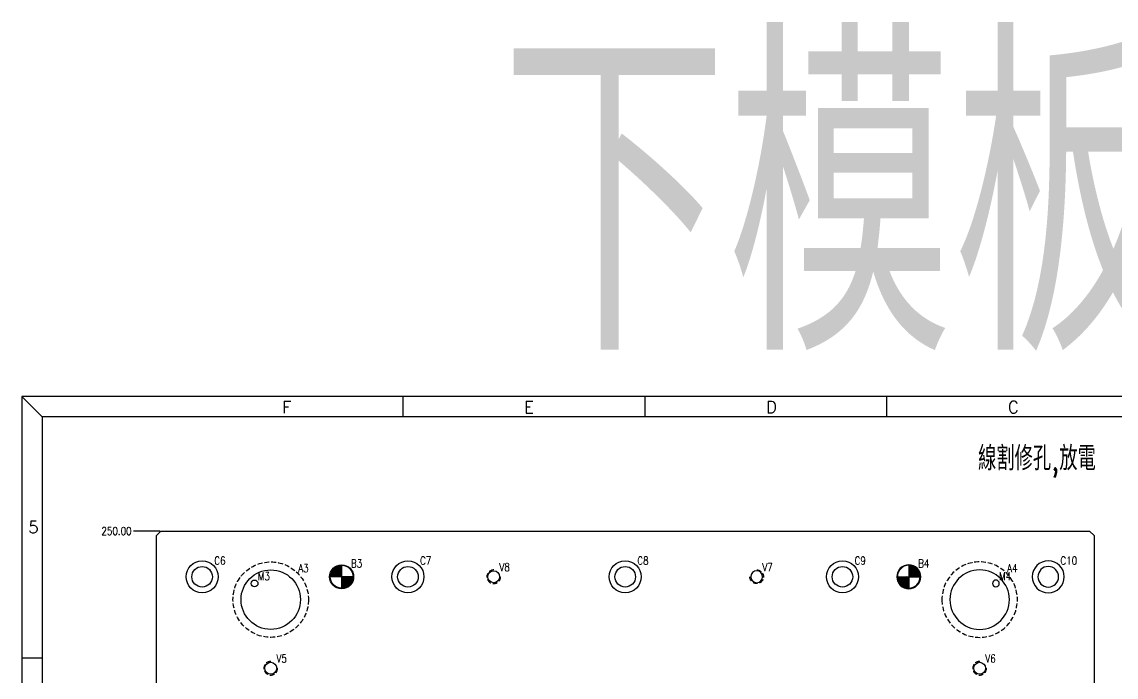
# Model space of a CAD drawing. Extents: x 13099 to 13821, y -3003 to -1672.
# Drawn here: x 13098.8 to 13577.3, y -2626.9 to -2340.3 of the extents above; entities that cross this region are included whole.
import ezdxf
from ezdxf.enums import TextEntityAlignment as Align

# ---------------------------------------------------------------- set-up
doc = ezdxf.new("R2010")
doc.units = 0
doc.header["$MEASUREMENT"] = 0
doc.linetypes.add('LIFE-1', pattern=[0.5, 0.35, -0.15])
doc.layers.get('0').update_dxf_attribs({"linetype": 'CONTINUOUS'})
doc.layers.get('Defpoints').update_dxf_attribs({"linetype": 'CONTINUOUS'})
for name, color, linetype in [('-D', 4, 'CONTINUOUS'), ('-D1', 1, 'CONTINUOUS'), ('-DDIM', 6, 'CONTINUOUS'), ('BORD', 4, 'CONTINUOUS'), ('GG', 1, 'LIFE-1'), ('M2', 7, 'CONTINUOUS'), ('MHAT', 5, 'CONTINUOUS'), ('MM', 1, 'CONTINUOUS'), ('WIR', 4, 'CONTINUOUS')]:
    doc.layers.add(name, color=color, linetype=linetype)
doc.styles.add('AEH', font='ROMANS.shx', dxfattribs={"width": 0.8, "bigfont": 'ae.shx'})
doc.styles.add('ROMANS', font='ROMANS')
doc.dimstyles.get("Standard").update_dxf_attribs({"dimtxt": 2.5, "dimasz": 1.8, "dimexe": 0.5, "dimexo": 0.5, "dimgap": 0.6, "dimtad": 0, "dimzin": 0, "dimdsep": 46, "dimtxsty": 'AEH', "dimcen": 0, "dimclrd": 256, "dimazin": 0, "dimtp": -0.008, "dimtm": 0.005, "dimtfac": 0.5, "dimtdec": 3, "dimtofl": 0, "dimtmove": 0, "dimatfit": 3, "dimfxl": 0, "dimtolj": 1, "dimtzin": 0, "dimlwd": -1, "dimlwe": -1, "dimarcsym": 0})

# ---------------------------------------------------------------- blocks, each defined once
blk = doc.blocks.new('A3BORD')
at = {"layer": 'BORD', "color": 7}
for p, q in [((900.74, -291.41), (905.74, -296.41)), ((995.29, -296.41), (995.29, -291.41)), ((1055.29, -296.41), (1055.29, -291.41)), ((1115.29, -296.41), (1115.29, -291.41)), ((905.74, -356.3), (900.74, -356.3))]:
    blk.add_line(p, q, dxfattribs=at)
blk.add_lwpolyline([(900.74, -291.41), (900.74, -574.3), (1310.29, -574.3), (1310.29, -291.41)], close=True, dxfattribs=at)
at = {"layer": 'BORD'}
blk.add_lwpolyline([(905.74, -296.41), (905.74, -569.3), (1305.29, -569.3), (1305.29, -296.41)], close=True, dxfattribs=at)
at = {"layer": 'BORD', "color": 7, "style": 'ROMANS'}
for s, p in [('F', (965.29, -295.53)), ('E', (1025.29, -295.53)), ('D', (1085.29, -295.53)), ('C', (1145.29, -295.53)), ('5', (902.33, -325.3))]:
    blk.add_text(s, height=3, dxfattribs=at).set_placement(p)
blk = doc.blocks.new('-A30')
at = {"layer": 'BORD', "color": 4}
blk.add_blockref('A3BORD', (-900.74, 574.3), dxfattribs=at)
blk = doc.blocks.new('C-D1')
at = {"layer": 'MM', "color": 2, "ltscale": 6}
for radius in [7, 4.5]:
    blk.add_circle((0, 0), radius, dxfattribs=at)
at = {"layer": 'M2', "ltscale": 6, "style": 'AEH', "flags": 3}
for tag in ['LTAPE', 'REMARK', 'LDEPTH', 'LOSIZE', 'LSIZE', 'LITEM']:
    blk.add_attdef(tag, text='', height=0.01, dxfattribs=at).set_placement((0, 0), align=Align.CENTER)
blk = doc.blocks.new('c10w')
at = {"layer": 'WIR'}
blk.add_circle((0, 0), 5, dxfattribs=at)
blk = doc.blocks.new('A-D20')
at = {"layer": 'GG', "color": 7, "ltscale": 6}
blk.add_circle((0, 0), 16.5, dxfattribs=at)
at = {"layer": 'WIR', "ltscale": 6, "xscale": 2.599999999999994, "yscale": 2.600000000000001, "zscale": 2.6}
blk.add_blockref('c10w', (0, 0), dxfattribs=at)
at = {"layer": 'M2', "ltscale": 6, "style": 'AEH', "flags": 3}
for tag in ['QSIZE', 'LITEM', 'DSIZE2', 'DSIZE1', 'LMODE', 'LSIZE', 'REMARK', 'QSIZE1', 'LOSIZE', 'LITEM', 'DUD']:
    blk.add_attdef(tag, text='', height=0.01, dxfattribs=at).set_placement((0, 0), align=Align.CENTER)
blk = doc.blocks.new('M-D')
at = {"layer": 'WIR', "ltscale": 6}
blk.add_circle((0, 0), 1.5, dxfattribs=at)
at = {"layer": 'M2', "ltscale": 6, "style": 'AEH', "flags": 3}
for tag in ['REMARK', 'LITEM', 'LMODE', 'LDEPTH', 'LSIZE']:
    blk.add_attdef(tag, text='', height=0.01, dxfattribs=at).set_placement((0, 0), align=Align.CENTER)
blk = doc.blocks.new('V-D')
at = {"layer": 'GG', "color": 3, "linetype": 'Continuous', "ltscale": 6}
blk.add_circle((0, 0), 2.6, dxfattribs=at)
at = {"layer": 'GG', "ltscale": 6}
blk.add_arc((0, 0), 3, 90, 360, dxfattribs=at)
at = {"layer": 'M2', "ltscale": 6, "style": 'AEH', "flags": 3}
for tag in ['LDEPTH', 'LMODE', 'LTAPE', 'LOSIZE', 'LSIZE', 'REMARK', 'LITEM']:
    blk.add_attdef(tag, text='', height=0.01, dxfattribs=at).set_placement((0, 0), align=Align.CENTER)
blk = doc.blocks.new('*X9')
at = {"color": 0}
for p, q in [((59.29, 64.86), (64.03, 69.6)), ((59.37, 65.56), (63.33, 69.51)), ((59.63, 66.43), (62.45, 69.26)), ((59.66, 64.61), (64.28, 69.23)), ((60.27, 64.61), (64.28, 68.61)), ((60.89, 64.61), (64.28, 67.99)), ((61.51, 64.61), (64.28, 67.37)), ((62.13, 64.61), (64.28, 66.76)), ((62.75, 64.61), (64.28, 66.14)), ((63.37, 64.61), (64.28, 65.52)), ((63.99, 64.61), (64.28, 64.9)), ((64.28, 64.28), (64.61, 64.61)), ((64.28, 63.66), (65.22, 64.61)), ((64.28, 63.04), (65.84, 64.61)), ((64.28, 62.43), (66.46, 64.61)), ((64.28, 61.81), (67.08, 64.61)), ((64.28, 61.19), (67.7, 64.61)), ((64.28, 60.57), (68.32, 64.61)), ((64.28, 59.95), (68.94, 64.61)), ((64.56, 59.61), (69.27, 64.32)), ((65.27, 59.71), (69.18, 63.61)), ((66.16, 59.97), (68.92, 62.73))]:
    blk.add_line(p, q, dxfattribs=at)
blk = doc.blocks.new('ro10w')
at = {"layer": 'MM'}
for p, q in [((0, 5), (0, -5)), ((5, 0), (-5, 0))]:
    blk.add_line(p, q, dxfattribs=at)
at = {"layer": 'WIR'}
blk.add_circle((0, 0), 5, dxfattribs=at)
at = {"layer": 'MHAT'}
blk.add_blockref('*X9', (-64.28, -64.61), dxfattribs=at)
blk = doc.blocks.new('B-D111')
at = {"layer": 'MM', "color": 7, "ltscale": 6}
blk.add_circle((0, 0), 5.25, dxfattribs=at)
at = {"layer": 'WIR', "ltscale": 6}
blk.add_blockref('ro10w', (0, 0), dxfattribs=at)
at = {"layer": 'M2', "ltscale": 6, "style": 'AEH', "width": 0.8, "flags": 3}
for tag in ['REMARK', 'QSIZE1', 'DSIZE2', 'DSIZE1', 'LOSIZE', 'QSIZE', 'DUD', 'LSIZE', 'LITEM']:
    blk.add_attdef(tag, text='', height=0.01, dxfattribs=at).set_placement((0, 0), align=Align.CENTER)
blk = doc.blocks.new('*D48')
at = {"layer": '-DDIM', "ltscale": 6}
blk.add_line((13159.1, -2562.97), (13147.6, -2562.97), dxfattribs=at)
at = {"layer": 'Defpoints', "color": 0, "ltscale": 6}
for p in [(13147.6, -2562.97), (13159.6, -2562.97), (13157.6, -2812.97)]:
    blk.add_point(p, dxfattribs=at)
at = {"layer": '-DDIM', "color": 0, "ltscale": 6, "insert": (13140.16, -2562.97), "char_height": 3.5, "attachment_point": 5, "style": 'AEH'}
blk.add_mtext('\\A1;250.00', dxfattribs=at)

msp = doc.modelspace()

# ---------------------------------------------------------------- linework, layer by layer
at = {"layer": '-D', "ltscale": 6}
msp.add_lwpolyline([(13565.5965, -2812.9714), (13159.5965, -2812.9714), (13157.5965, -2810.9714), (13157.5965, -2564.9714), (13159.5965, -2562.9714), (13565.5965, -2562.9714), (13567.5965, -2564.9714), (13567.5965, -2810.9714)], close=True, dxfattribs=at)

# ---------------------------------------------------------------- block references
for name, p in [('C-D1', (13177.5965, -2582.9714)), ('A-D20', (13207.5965, -2592.9714)), ('B-D111', (13238.5965, -2582.9714)), ('C-D1', (13267.5965, -2582.9714)), ('C-D1', (13362.5965, -2582.9714)), ('C-D1', (13457.5965, -2582.9714)), ('V-D', (13305.0965, -2582.9714)), ('M-D', (13200.5255, -2585.9003)), ('V-D', (13207.5965, -2622.9714)), ('V-D', (13517.5965, -2622.9714))]:
    msp.add_blockref(name, p, dxfattribs=at)
at = {"layer": '-D', "ltscale": 6, "xscale": -1}
for name, p in [('B-D111', (13486.5965, -2582.9714)), ('A-D20', (13517.5965, -2592.9714)), ('C-D1', (13547.5965, -2582.9714)), ('V-D', (13420.0965, -2582.9714)), ('M-D', (13524.6676, -2585.9003))]:
    msp.add_blockref(name, p, dxfattribs=at)
at = {"layer": '-D1', "ltscale": 6, "xscale": 1.7630613, "yscale": 1.7630613, "zscale": 1.7630613}
msp.add_blockref('-A30', (13098.7812, -3002.9085), dxfattribs=at)

# ---------------------------------------------------------------- texts
at = {"layer": '-D1', "ltscale": 6, "insert": (13308.3322, -2353.8365), "char_height": 130, "width": 421.787644, "attachment_point": 1, "style": 'AEH'}
msp.add_mtext('下模板', dxfattribs=at)
at = {"layer": '-DDIM', "ltscale": 6, "style": 'AEH', "width": 0.8}
for s, p in [('C6', (13182.8998, -2577.6681)), ('C7', (13272.8998, -2577.6681)), ('C8', (13367.8998, -2577.6681)), ('C9', (13462.8998, -2577.6681)), ('C10', (13552.8998, -2577.6681)), ('A3', (13219.6173, -2580.9506)), ('B3', (13242.6624, -2578.9055)), ('V8', (13307.5714, -2580.4965)), ('V7', (13422.5714, -2580.4965)), ('B4', (13490.6624, -2578.9055)), ('A4', (13529.6173, -2580.9506)), ('M3', (13201.9397, -2584.4861)), ('M4', (13526.0818, -2584.4861)), ('V5', (13210.0714, -2620.4965)), ('V6', (13520.0714, -2620.4965))]:
    msp.add_text(s, height=3.5, dxfattribs=at).set_placement(p)
at = {"layer": '-DDIM', "ltscale": 6, "insert": (13516.9088, -2539.6259), "char_height": 10.5, "width": 699.3, "attachment_point": 7, "style": 'AEH'}
msp.add_mtext('線割修孔,放電', dxfattribs=at)

# ---------------------------------------------------------------- dimensions: what is measured, and where the dimension line sits
at = {"layer": '-DDIM'}
dim = msp.add_ordinate_dim(feature_location=(13159.5965, -2562.9714), offset=(-12, 0), dtype=0, origin=(13157.5966, -2812.9714), dimstyle='Standard', override={"dimscale": 1, "dimtxt": 3.5, "dimasz": 1, "dimexo": 0.5, "dimgap": 0.5, "dimtad": 0, "dimjust": 0, "dimtih": 0, "dimtoh": 0, "dimdec": 2, "dimlfac": 1, "dimzin": 3, "dimtxsty": 'AEH', "dimclrd": 256, "dimclre": 256, "dimclrt": 0}, dxfattribs=at)
dim.commit()
dim.dimension.update_dxf_attribs({"geometry": '*D48', "text_midpoint": (13140.1632, -2562.9714)})

doc.saveas('drawing.dxf')
